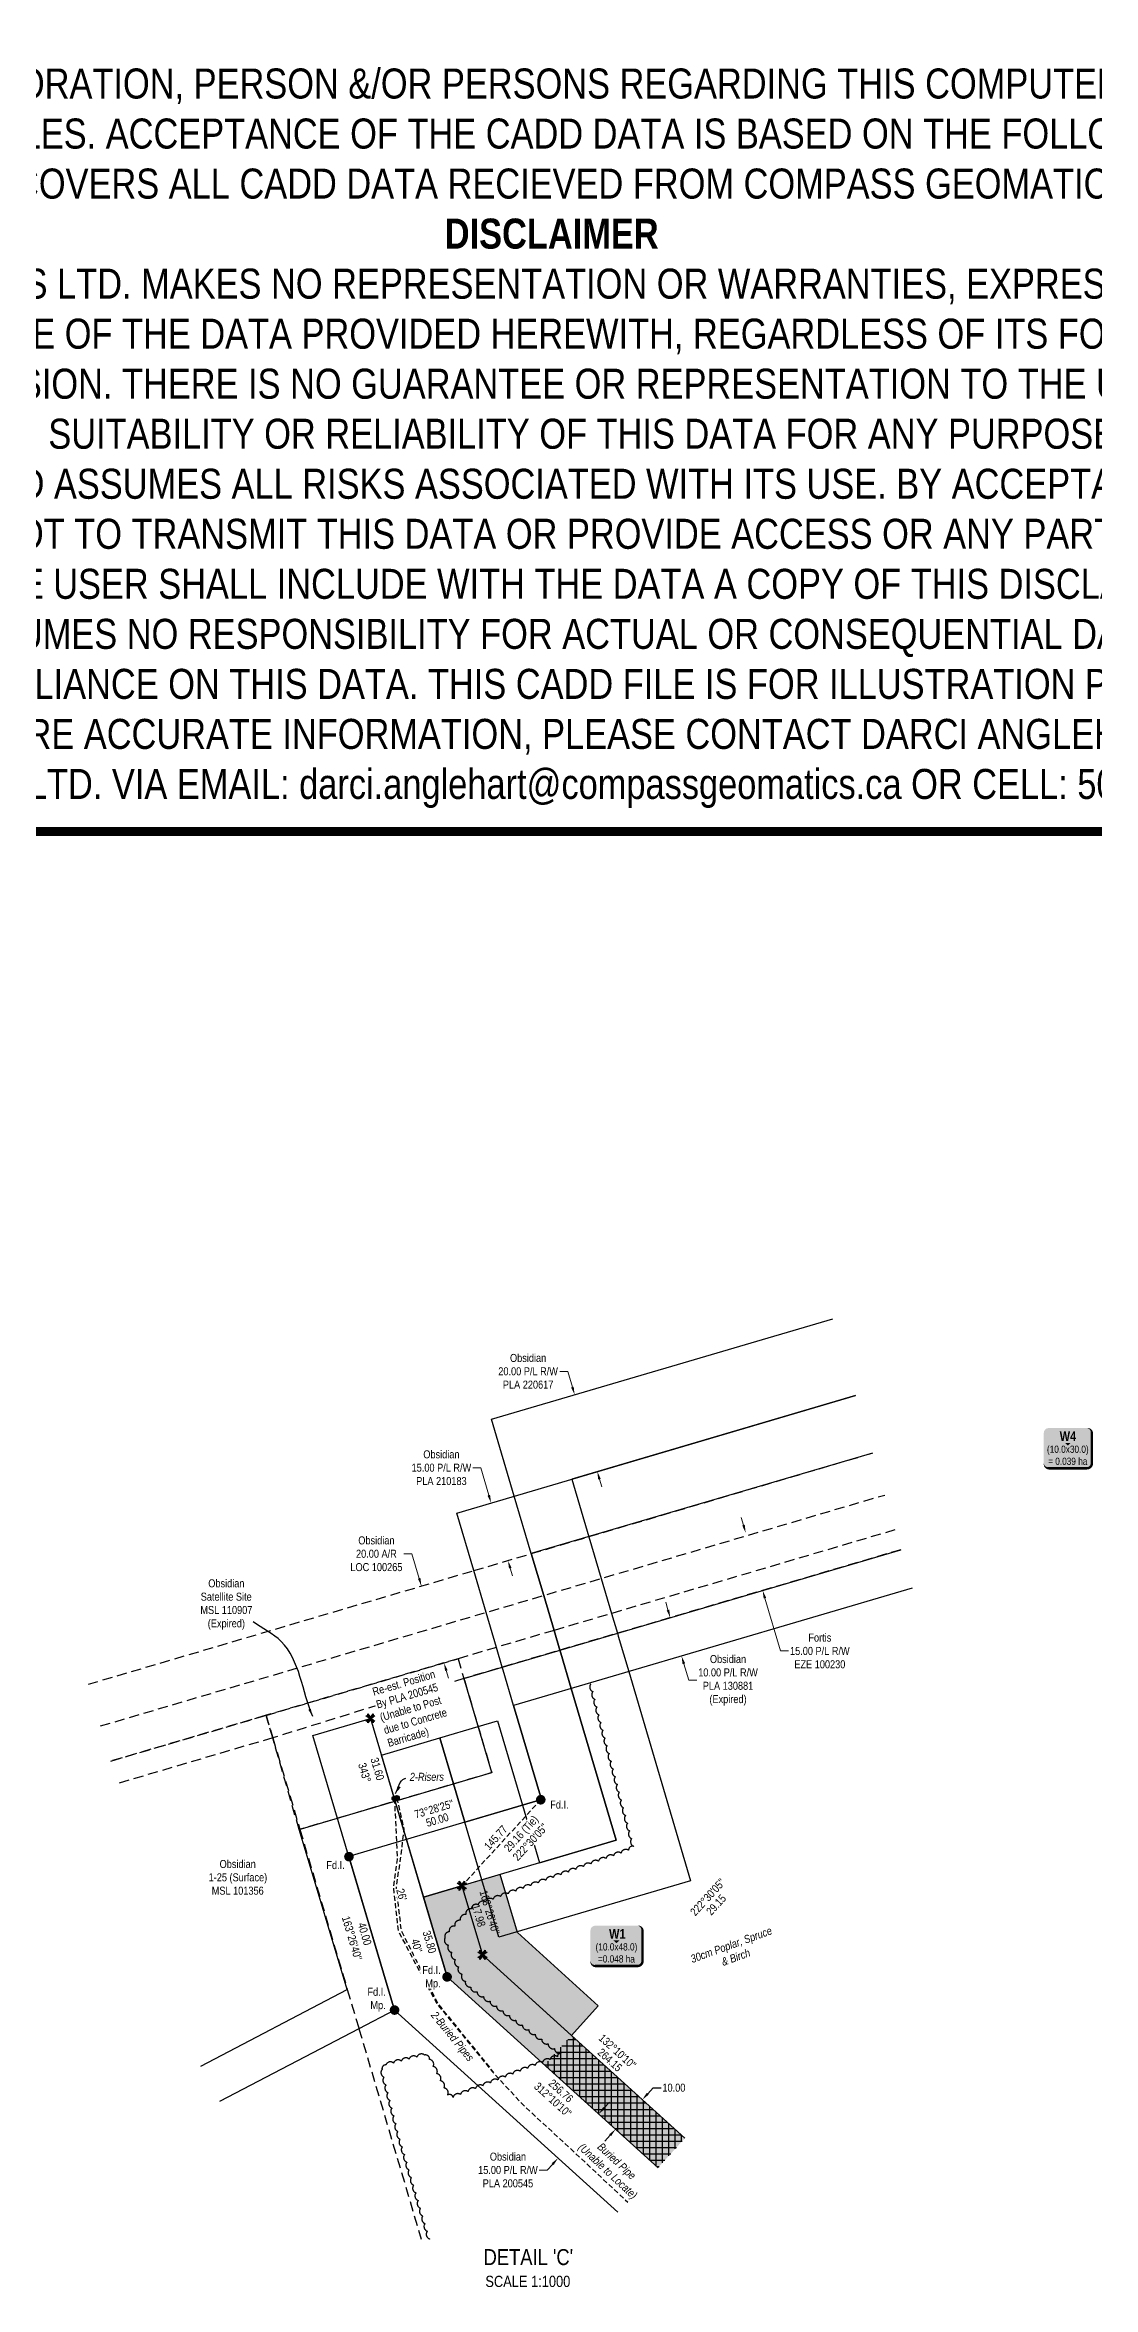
# Model space of a CAD drawing. Extents: x 623176 to 628609, y 5842554 to 5845751.
# Drawn here: x 625397 to 626706, y 5842950 to 5845751 of the extents above; entities that cross this region are included whole.
import ezdxf
from ezdxf.enums import TextEntityAlignment as Align

# ---------------------------------------------------------------- set-up
doc = ezdxf.new("R2010")
doc.units = 0
doc.header["$LTSCALE"] = 5
doc.header["$PDSIZE"] = 0.5
for name, pattern in [('0', [1, 1, 0]), ('foc-ACCESSROAD', [3.75, 2.5, -1.25]), ('foc-FLOWLINE', [3.75, 2.5, -1.25]), ('foc-TIELINE', [1.875, 1.25, -0.625]), ('UG_PIPE', [1.875, 1.25, -0.625])]:
    doc.linetypes.add(name, pattern=pattern)
doc.layers.get('Defpoints').update_dxf_attribs({"color": 9})
for name, color, linetype in [('AS-PIPE-UG', 44, 'UG_PIPE'), ('AS-PIPE-UG-T', 44, 'Continuous'), ('AS-SYMBOL', 7, 'Continuous'), ('C-AR', 13, 'foc-ACCESSROAD'), ('C-RW', 13, 'Continuous'), ('C-WS', 13, 'foc-ACCESSROAD'), ('CG-NOTES', 7, 'Continuous'), ('F-EZE', 190, 'foc-FLOWLINE'), ('L-BD', 7, 'Continuous'), ('L-BD1', 253, 'Continuous'), ('L-MON', 1, 'Continuous'), ('L-TIE', 7, 'foc-TIELINE'), ('P-PROPOSED', 10, 'Continuous'), ('P-PROPOSED-H', 21, 'Continuous'), ('P-TEMP-BLOCKS', 250, 'Continuous'), ('P-TEMP-BLUE-BORE-H', 131, 'Continuous'), ('P-TEMP-H', 41, 'Continuous'), ('P-TEMP-NO CUT-H', 104, 'Continuous'), ('P-TEMP_WORKSPACE', 46, 'Continuous'), ('P-TXT', 4, 'Continuous'), ('T-BUSH', 110, '0'), ('T-BUSH-T', 110, 'Continuous')]:
    doc.layers.add(name, color=color, linetype=linetype)
for name, color, linetype, lineweight in [('C-WS-T', 13, 'Continuous', 9), ('F-EZE-T', 190, 'Continuous', 9), ('T-TEXT', 48, 'Continuous', 18)]:
    doc.layers.add(name, color=color, linetype=linetype, lineweight=lineweight)
doc.layers.add('DISCLAIMER', color=7, linetype='Continuous', plot=False)
doc.styles.add('80', font='ARIALN.TTF', dxfattribs={"height": 10})
doc.styles.add('80CG', font='ARIALN.TTF', dxfattribs={"height": 10})
doc.styles.add('80L', font='ARIALN.TTF', dxfattribs={"height": 10})
doc.styles.add('80LS', font='ARIALNI.TTF', dxfattribs={"height": 10})
doc.styles.add('BOLD', font='ARIALNB.TTF')
doc.styles.add('MtXpl_Arial_Narrow', font='ARIALNI.TTF')
doc.dimstyles.new('Compass 5 000', dxfattribs={"dimscale": 5, "dimtxt": 9, "dimasz": 2, "dimexe": 0.2, "dimexo": 0.0625, "dimgap": 0.5, "dimtad": 0, "dimtih": 1, "dimtoh": 1, "dimzin": 0, "dimdsep": 46, "dimtxsty": '80CG', "dimcen": 0.1, "dimse1": 1, "dimse2": 1, "dimclrd": 256, "dimclrt": 256, "dimaunit": 1, "dimadec": 4, "dimazin": 0, "dimtfac": 0.06, "dimtofl": 0, "dimtmove": 0, "dimatfit": 1, "dimfxl": 0.2, "dimtolj": 1, "dimtzin": 0, "dimlwd": -1, "dimarcsym": 0})

# ---------------------------------------------------------------- blocks, each defined once
blk = doc.blocks.new('*D40')
at = {"layer": 'C-WS-T', "transparency": 16777216}
for p, q in [((625941.3, 5843973.8), (625931.3, 5843973.8)), ((625951.4, 5843939.5), (625941.3, 5843973.8)), ((625978.2, 5843848.3), (625981.1, 5843838.8))]:
    blk.add_line(p, q, dxfattribs=at)
for points in [[(625953, 5843939.9), (625949.8, 5843939), (625954.2, 5843929.9)], [(625979.8, 5843848.8), (625976.6, 5843847.9), (625975.4, 5843857.9)]]:
    blk.add_solid(points, dxfattribs=at)
at = {"layer": 'Defpoints', "color": 0, "transparency": 16777216}
for p in [(626141.8, 5843985.2), (625954.2, 5843929.9), (626163, 5843913.2)]:
    blk.add_point(p, dxfattribs=at)
at = {"layer": 'C-WS-T', "transparency": 16777216, "insert": (625892.2, 5843973.8), "char_height": 10, "attachment_point": 5, "style": '80CG'}
blk.add_mtext('\\A1;Obsidian\\P15.00 P/L R/W\\PPLA 210183', dxfattribs=at)
blk = doc.blocks.new('*D39')
at = {"layer": 'C-WS-T', "transparency": 16777216}
for p, q in [((625855.3, 5843866.3), (625845.3, 5843866.3)), ((625864.4, 5843835.6), (625855.3, 5843866.3)), ((625898.3, 5843720.5), (625901.1, 5843710.9))]:
    blk.add_line(p, q, dxfattribs=at)
for points in [[(625866, 5843836.1), (625862.8, 5843835.1), (625867.2, 5843826)], [(625899.9, 5843720.9), (625896.7, 5843720), (625895.5, 5843730.1)]]:
    blk.add_solid(points, dxfattribs=at)
at = {"layer": 'Defpoints', "color": 0, "transparency": 16777216}
for p in [(625809.1, 5843808.9), (625867.2, 5843826), (625837.4, 5843712.9)]:
    blk.add_point(p, dxfattribs=at)
at = {"layer": 'C-WS-T', "transparency": 16777216, "insert": (625811, 5843866.3), "char_height": 10, "attachment_point": 5, "style": '80CG'}
blk.add_mtext('\\A1;Obsidian\\P20.00 A/R\\PLOC 100265', dxfattribs=at)
blk = doc.blocks.new('*D43')
at = {"layer": 'C-WS-T', "transparency": 16777216}
for p, q in [((626050, 5844094.2), (626040, 5844094.2)), ((626055.8, 5844074.5), (626050, 5844094.2)), ((626089.7, 5843959.4), (626092.6, 5843949.8))]:
    blk.add_line(p, q, dxfattribs=at)
for points in [[(626057.4, 5844075), (626054.2, 5844074), (626058.6, 5844064.9)], [(626091.3, 5843959.9), (626088.1, 5843958.9), (626086.9, 5843969)]]:
    blk.add_solid(points, dxfattribs=at)
at = {"layer": 'Defpoints', "color": 0, "transparency": 16777216}
for p in [(626209, 5844109.2), (626058.6, 5844064.9), (626237.3, 5844013.3)]:
    blk.add_point(p, dxfattribs=at)
at = {"layer": 'C-WS-T', "transparency": 16777216, "insert": (626000.5, 5844094.2), "char_height": 10, "attachment_point": 5, "style": '80CG'}
blk.add_mtext('\\A1;Obsidian\\P20.00 P/L R/W\\PPLA 220617', dxfattribs=at)
blk = doc.blocks.new('*D44')
at = {"layer": 'C-WS-T', "transparency": 16777216}
for p, q in [((626175.2, 5843796.1), (626172.4, 5843805.7)), ((626195, 5843729), (626201.1, 5843708.3)), ((626201.1, 5843708.3), (626211.1, 5843708.3))]:
    blk.add_line(p, q, dxfattribs=at)
for points in [[(626176.8, 5843796.6), (626173.6, 5843795.6), (626178, 5843786.5)], [(626196.6, 5843729.5), (626193.4, 5843728.5), (626192.2, 5843738.6)]]:
    blk.add_solid(points, dxfattribs=at)
at = {"layer": 'Defpoints', "color": 0, "transparency": 16777216}
for p in [(626334.6, 5843832.6), (626348.7, 5843784.7), (626192.2, 5843738.6)]:
    blk.add_point(p, dxfattribs=at)
at = {"layer": 'C-WS-T', "transparency": 16777216, "insert": (626250.2, 5843708.3), "char_height": 10, "attachment_point": 5, "style": '80CG'}
blk.add_mtext('\\A1;Obsidian\\P10.00 P/L R/W\\PPLA 130881\\P(Expired)', dxfattribs=at)
blk = doc.blocks.new('*D41')
at = {"layer": 'C-WS-T', "transparency": 16777216}
for p, q in [((626095.4, 5843174.1), (626102.2, 5843181.5)), ((626031.2, 5843104), (626024.4, 5843096.6)), ((626024.4, 5843096.6), (626014.4, 5843096.6))]:
    blk.add_line(p, q, dxfattribs=at)
for points in [[(626094.2, 5843175.2), (626096.7, 5843173), (626088.7, 5843166.7)], [(626029.9, 5843105.1), (626032.4, 5843102.9), (626037.9, 5843111.4)]]:
    blk.add_solid(points, dxfattribs=at)
at = {"layer": 'Defpoints', "color": 0, "transparency": 16777216}
for p in [(626088.7, 5843166.7), (626154.3, 5843106.6), (626103.5, 5843051.3)]:
    blk.add_point(p, dxfattribs=at)
at = {"layer": 'C-WS-T', "transparency": 16777216, "insert": (625975.3, 5843096.6), "char_height": 10, "attachment_point": 5, "style": '80CG'}
blk.add_mtext('\\A1;Obsidian\\P15.00 P/L R/W\\PPLA 200545', dxfattribs=at)
blk = doc.blocks.new('*D42')
at = {"layer": 'Defpoints', "color": 0, "transparency": 16777216}
for p in [(626272.3, 5843892.5), (625476.5, 5843658.2), (625497.7, 5843586.2)]:
    blk.add_point(p, dxfattribs=at)
at = {"layer": 'F-EZE-T', "transparency": 16777216}
for p, q in [((626269.5, 5843902.1), (626266.7, 5843911.7)), ((626296.3, 5843811), (626315.8, 5843744.9)), ((626315.8, 5843744.9), (626325.8, 5843744.9))]:
    blk.add_line(p, q, dxfattribs=at)
for points in [[(626271.1, 5843902.6), (626267.9, 5843901.7), (626272.3, 5843892.5)], [(626297.9, 5843811.4), (626294.7, 5843810.5), (626293.5, 5843820.5)]]:
    blk.add_solid(points, dxfattribs=at)
at = {"layer": 'F-EZE-T', "transparency": 16777216, "insert": (626364.9, 5843744.9), "char_height": 10, "attachment_point": 5, "style": '80CG', "bg_fill": 3, "box_fill_scale": 1.1, "bg_fill_color": 256, "bg_fill_true_color": 13158600, "bg_fill_transparency": 0}
blk.add_mtext('\\A1;Fortis\\P15.00 P/L R/W^JEZE 100230', dxfattribs=at)
blk = doc.blocks.new('*D45')
at = {"layer": 'Defpoints', "color": 0, "transparency": 16777216}
for p in [(626143.2, 5843184.5), (626146, 5843182), (626112.4, 5843145)]:
    blk.add_point(p, dxfattribs=at)
at = {"layer": 'P-TXT', "transparency": 16777216}
for p, q in [((626149.9, 5843191.9), (626156.7, 5843199.4)), ((626156.7, 5843199.4), (626166.7, 5843199.4)), ((626103, 5843140.1), (626096.3, 5843132.7))]:
    blk.add_line(p, q, dxfattribs=at)
for points in [[(626148.7, 5843193.1), (626151.2, 5843190.8), (626143.2, 5843184.5)], [(626101.7, 5843141.2), (626104.2, 5843139), (626109.7, 5843147.5)]]:
    blk.add_solid(points, dxfattribs=at)
at = {"layer": 'P-TXT', "transparency": 16777216, "insert": (626182.6, 5843199.4), "char_height": 10, "attachment_point": 5, "style": '80CG'}
blk.add_mtext('\\A1;10.00', dxfattribs=at)
blk = doc.blocks.new('RISER')
h = blk.add_hatch(color=255)
h.dxf.hatch_style = 1
edge = h.paths.add_edge_path()
edge.add_arc((0, 0), 0.7, 0, 360)
blk.add_hatch(color=48).paths.add_polyline_path([(0.58, -0.15), (-0.58, -0.15, 0.774597)])
at = {"color": 48}
blk.add_line((-0.58, -0.15), (0.58, -0.15), dxfattribs=at)
blk.add_circle((0, 0), 0.6, dxfattribs=at)
blk = doc.blocks.new('fdia')
at = {"color": 255, "const_width": 1}
blk.add_lwpolyline([(-0.5, 0, 1), (0.5, 0, 1)], format="xyb", close=True, dxfattribs=at)
blk = doc.blocks.new('Fdiaa')
blk.add_blockref('fdia', (0, 0))
blk = doc.blocks.new('fdib')
at = {"color": 1, "const_width": 1.6}
blk.add_lwpolyline([(-0.4, 0, 1), (0.4, 0, 1)], format="xyb", close=True, dxfattribs=at)
at = {"color": 1}
blk.add_circle((0, 0), 0.8, dxfattribs=at)
blk = doc.blocks.new('Fdibb')
blk.add_blockref('fdib', (0, 0))
blk = doc.blocks.new('fdicc')
for name in ['Fdibb', 'Fdiaa']:
    blk.add_blockref(name, (0, 0))
blk = doc.blocks.new('FDI')
blk.add_blockref('fdicc', (0, 0))
blk = doc.blocks.new('TEMP')
h = blk.add_hatch(color=255)
h.dxf.hatch_style = 1
h.paths.add_polyline_path([(0, 0.25), (-0.67, 1.15), (-0.67, 0.67), (-1.15, 0.67), (-0.25, 0), (-1.15, -0.67), (-0.67, -0.67), (-0.67, -1.15), (0, -0.25), (0.67, -1.15), (0.67, -0.67), (1.15, -0.67), (0.25, 0), (1.15, 0.67), (0.67, 0.67), (0.67, 1.15)])
h.paths.add_polyline_path([(0.57, 0.85), (0.57, 0.57), (0.85, 0.57), (0.08, 0), (0.85, -0.57), (0.57, -0.57), (0.57, -0.85), (0, -0.08), (-0.57, -0.85), (-0.57, -0.57), (-0.85, -0.57), (-0.08, 0), (-0.85, 0.57), (-0.57, 0.57), (-0.57, 0.85), (0, 0.08)], flags=16)
h = blk.add_hatch(color=1)
h.dxf.hatch_style = 1
h.paths.add_polyline_path([(0, 0.08), (-0.57, 0.85), (-0.57, 0.57), (-0.85, 0.57), (-0.08, 0), (-0.85, -0.57), (-0.57, -0.57), (-0.57, -0.85), (0, -0.08), (0.57, -0.85), (0.57, -0.57), (0.85, -0.57), (0.08, 0), (0.85, 0.57), (0.57, 0.57), (0.57, 0.85)])
at = {"color": 1}
for p, q in [((-0.08, 0), (0.08, 0)), ((0, 0.08), (0, -0.08))]:
    blk.add_line(p, q, dxfattribs=at)
at = {"color": 255, "flags": 128}
blk.add_lwpolyline([(-0.25, 0), (-1.15, 0.67), (-0.67, 0.67), (-0.67, 1.15), (0, 0.25), (0.67, 1.15), (0.67, 0.67), (1.15, 0.67), (0.25, 0), (1.15, -0.67), (0.67, -0.67), (0.67, -1.15), (0, -0.25), (-0.67, -1.15), (-0.67, -0.67), (-1.15, -0.67)], close=True, dxfattribs=at)
at = {"color": 1, "flags": 128}
blk.add_lwpolyline([(-0.08, 0), (-0.85, 0.57), (-0.57, 0.57), (-0.57, 0.85), (0, 0.08), (0.57, 0.85), (0.57, 0.57), (0.85, 0.57), (0.08, 0), (0.85, -0.57), (0.57, -0.57), (0.57, -0.85), (0, -0.08), (-0.57, -0.85), (-0.57, -0.57), (-0.85, -0.57)], close=True, dxfattribs=at)
blk = doc.blocks.new('*U38')
at = {"true_color": 0xff8aff}
h = blk.add_hatch(color=211, dxfattribs=at)
edge = h.paths.add_edge_path()
edge.add_line((-26.5, -31.9), (26.5, -31.9))
edge.add_arc((26.5, -25.9), 6, 270, 360)
edge.add_line((32.5, -25.9), (32.5, 12.5))
edge.add_arc((26.5, 12.5), 6, 0, 90)
edge.add_line((26.5, 18.5), (-26.5, 18.5))
edge.add_arc((-26.5, 12.5), 6, 90, 180)
edge.add_line((-32.5, 12.5), (-32.5, -25.9))
edge.add_arc((-26.5, -25.9), 6, 180, 270)
at = {"color": 250, "flags": 128}
blk.add_lwpolyline([(-26.5, -31.9, 3, 3, 0), (26.5, -31.9, 3, 3, 0.414214), (32.5, -25.9, 3, 3, 0), (32.5, 12.5, 3, 0, 0.414214), (26.5, 18.5, 0, 0, 0), (-26.5, 18.5, 0, 0, 0.414214), (-32.5, 12.5, 0, 0, 0), (-32.5, -25.9, 0, 3, 0.414214)], format="xyseb", close=True, dxfattribs=at)
at = {"flags": 128}
blk.add_lwpolyline([(0, -3.3, 0, 7.5, 0), (0, 0, 0, 0, 0)], format="xyseb", dxfattribs=at)
at = {"color": 250}
for tag, p, height, style in [('TEMP_AREA_W1_001', (-9.2, 2.2), 12, 'BOLD'), ('ENTER_TEXT_001', (-30.7, -12.5), 9, '80')]:
    blk.add_attdef(tag, p, '', height=height, dxfattribs=dict(at, style=style))
blk = doc.blocks.new('*U47')
at = {"true_color": 0xff8aff}
h = blk.add_hatch(color=211, dxfattribs=at)
edge = h.paths.add_edge_path()
edge.add_line((-24, -31.8), (24, -31.8))
edge.add_arc((24, -25.8), 6, 270, 360)
edge.add_line((30, -25.8), (30, 12.5))
edge.add_arc((24, 12.5), 6, 0, 90)
edge.add_line((24, 18.5), (-24, 18.5))
edge.add_arc((-24, 12.5), 6, 90, 180)
edge.add_line((-30, 12.5), (-30, -25.8))
edge.add_arc((-24, -25.8), 6, 180, 270)
at = {"color": 250, "flags": 128}
blk.add_lwpolyline([(-24, -31.8, 3, 3, 0), (24, -31.8, 3, 3, 0.414214), (30, -25.8, 3, 3, 0), (30, 12.5, 3, 0, 0.414214), (24, 18.5, 0, 0, 0), (-24, 18.5, 0, 0, 0.414214), (-30, 12.5, 0, 0, 0), (-30, -25.8, 0, 3, 0.414214)], format="xyseb", close=True, dxfattribs=at)
at = {"flags": 128}
blk.add_lwpolyline([(0, -3.3, 0, 7.5, 0), (0, 0, 0, 0, 0)], format="xyseb", dxfattribs=at)
at = {"color": 250}
for tag, p, height, style in [('TEMP_AREA_W1_001', (-9.2, 2.2), 12, 'BOLD'), ('ENTER_TEXT_001', (-30.7, -12.5), 9, '80')]:
    blk.add_attdef(tag, p, '', height=height, dxfattribs=dict(at, style=style))
blk = doc.blocks.new('Disclaimer_Legal')
at = {"layer": 'DISCLAIMER', "color": 254, "flags": 128}
blk.add_lwpolyline([(-3612.9, -1104.6, 37.5, 37.5, 0), (4096.1, -1104.6, 37.5, 37.5, 0.414214), (4171.1, -1029.6, 37.5, 37.5, 0), (4171.1, 2078.7, 37.5, 0, 0.414214), (4096.1, 2153.7, 0, 0, 0), (-3612.9, 2153.7, 0, 0, 0.414214), (-3687.9, 2078.7, 0, 0, 0), (-3687.9, -1029.6, 0, 37.5, 0.414214)], format="xyseb", close=True, dxfattribs=at)
at = {"layer": 'DISCLAIMER', "color": 254, "insert": (241.6, 533.9), "char_height": 125, "width": 7717.568, "attachment_point": 5, "style": '80'}
blk.add_mtext('NOTICE TO THE CORPORATION, PERSON &/OR PERSONS REGARDING THIS COMPUTER AIDED DESIGN AND DRAFTING (CADD) FILES. ACCEPTANCE OF THE CADD DATA IS BASED ON THE FOLLOWING DISCLAIMER WHICH COVERS ALL CADD DATA RECIEVED FROM COMPASS GEOMATICS LTD.\\P{\\fArial Narrow|b1|i0|c0|p34;DISCLAIMER}\\PCOMPASS GEOMATICS LTD. MAKES NO REPRESENTATION OR WARRANTIES, EXPRESS OR IMPLIED, WITH RESPECT TO THE REUSE OF THE DATA PROVIDED HEREWITH, REGARDLESS OF ITS FORMAT OR THE MEANS OF ITS TRANSMISSION. THERE IS NO GUARANTEE OR REPRESENTATION TO THE USER AS TO THE ACCURACY, CURRENCY, SUITABILITY OR RELIABILITY OF THIS DATA FOR ANY PURPOSE. THE USER ACCEPTS THE DATA "AS IS", AND ASSUMES ALL RISKS ASSOCIATED WITH ITS USE. BY ACCEPTANCE OF THIS DATA, THE USER AGREES NOT TO TRANSMIT THIS DATA OR PROVIDE ACCESS OR ANY PART OF IT TO ANOTHER PARTY UNLESS THE USER SHALL INCLUDE WITH THE DATA A COPY OF THIS DISCLAIMER. COMPASS GEOMATICS LTD. ASSUMES NO RESPONSIBILITY FOR ACTUAL OR CONSEQUENTIAL DAMAGE AS A RESULT OF ANY USER\'S RELIANCE ON THIS DATA. THIS CADD FILE IS FOR ILLUSTRATION PURPOSES ONLY.\\PIF YOU REQUIRE MORE ACCURATE INFORMATION, PLEASE CONTACT DARCI ANGLEHART AT COMPASS GEOMATICS LTD. VIA EMAIL: darci.anglehart@compassgeomatics.ca OR CELL: 506-961-7292', dxfattribs=at)

msp = doc.modelspace()

# ---------------------------------------------------------------- hatches: boundary and pattern name
at = {"layer": 'P-PROPOSED-H'}
h = msp.add_hatch(color=256, dxfattribs=at)
h.dxf.hatch_style = 1
h.paths.add_polyline_path([(626162.799, 5843099.377), (625899.533, 5843337.836), (625869.898, 5843437.468), (625917.815, 5843451.685), (625943.453, 5843365.492), (626196.353, 5843136.421)])
at = {"layer": 'P-TEMP-H'}
h = msp.add_hatch(color=256, dxfattribs=at)
h.dxf.hatch_style = 1
h.paths.add_polyline_path([(626088.2, 5843301.814), (625987.376, 5843393.143), (625965.75, 5843465.893), (625917.84, 5843451.651), (625943.453, 5843365.492), (626054.644, 5843264.77)])

# ---------------------------------------------------------------- linework, layer by layer
at = {"layer": 'AS-PIPE-UG', "flags": 128}
for points in [[(625833.525, 5843560.539), (625836.94, 5843484.609), (625832.08, 5843449.219), (625838.24, 5843394.994), (625886.3, 5843304.559), (625956.305, 5843218.869), (625994.655, 5843177.449), (626045.105, 5843130.944), (626125.143, 5843056.35)], [(625836.45, 5843561.299), (625845.3, 5843522.054), (625840.84, 5843485.169), (625835.51, 5843450.174), (625841.7, 5843396.359), (625887.5, 5843304.749), (625957.1, 5843218.939)]]:
    msp.add_lwpolyline(points, dxfattribs=at)
at = {"layer": 'C-AR'}
for points in [[(625451.178, 5843703.379), (625932.599, 5843845.306), (626004.513, 5843866.509), (626430.478, 5843992.089)], [(626458.755, 5843896.145), (626032.891, 5843770.594), (625960.978, 5843749.395), (625912.97, 5843735.239), (625673.253, 5843664.546), (625479.468, 5843607.419)]]:
    msp.add_lwpolyline(points, dxfattribs=at)
at = {"layer": 'C-RW'}
for points in [[(626409.281, 5844064.012), (626055.046, 5843959.583), (626076.325, 5843887.681), (626091.79, 5843835.419), (626104.708, 5843791.766), (626112.018, 5843767.062), (626113.082, 5843763.47), (626126.193, 5843719.165), (626203.487, 5843457.98), (625963.913, 5843387.302), (625942.678, 5843459.019), (625921.388, 5843530.91), (625907.201, 5843578.832), (625890.17, 5843636.353), (625938.064, 5843650.481), (625962.065, 5843657.562), (625993.312, 5843552.192), (626014.608, 5843480.34), (626110.392, 5843508.668), (626054.368, 5843698.011), (626041.26, 5843742.313), (626040.196, 5843745.905), (626032.891, 5843770.594), (626019.971, 5843814.265), (626004.513, 5843866.509), (625983.238, 5843938.415), (625954.861, 5844034.32), (626381.015, 5844159.918)], [(626430.478, 5843992.089), (626004.513, 5843866.509), (626019.971, 5843814.265), (626032.891, 5843770.594), (626040.196, 5843745.905), (626041.26, 5843742.313), (626054.368, 5843698.011), (626110.392, 5843508.668), (625869.898, 5843437.468), (625848.523, 5843509.329), (625834.267, 5843557.255), (625817.18, 5843614.701), (625890.17, 5843636.353), (625907.194, 5843578.832), (625921.377, 5843530.91), (626017.144, 5843559.248), (625982.451, 5843676.83), (625969.343, 5843721.128), (625968.279, 5843724.72), (625960.978, 5843749.395), (625948.051, 5843793.084), (625932.599, 5843845.306), (625911.322, 5843917.216), (626409.28, 5844064.013)], [(625591.777, 5843226.467), (625774.681, 5843321.966), (625714.465, 5843521.809), (625955.022, 5843592.983), (625921.394, 5843707.006), (625920.311, 5843710.59), (626466.06, 5843871.36)], [(626480.186, 5843823.431), (625982.451, 5843676.83), (626017.058, 5843559.213), (625776.7, 5843488.019), (625833.696, 5843296.398), (625789.14, 5843273.142), (625614.908, 5843182.164)], [(626112.51, 5843043.856), (625833.696, 5843296.398), (625731.68, 5843639.374), (625803.488, 5843660.733), (625899.533, 5843337.836), (626162.799, 5843099.377)]]:
    msp.add_lwpolyline(points, dxfattribs=at)
at = {"layer": 'C-WS'}
msp.add_lwpolyline([(625954.069, 5843592.701), (625714.465, 5843521.809), (625681.579, 5843636.41), (625673.256, 5843664.531), (625912.97, 5843735.243), (625920.311, 5843710.59), (625921.394, 5843707.006), (625955.022, 5843592.983)], close=True, dxfattribs=at)
msp.add_lwpolyline([(625479.471, 5843607.411), (625673.256, 5843664.531), (625681.579, 5843636.41), (625715.418, 5843522.091), (625774.681, 5843321.966), (625789.14, 5843273.142), (625866.938, 5843010.378)], dxfattribs=at)
at = {"layer": 'F-EZE'}
for points in [[(625466.528, 5843651.312), (626445.909, 5843939.732)], [(626466.06, 5843871.36), (625920.311, 5843710.59), (625681.579, 5843636.41), (625487.749, 5843579.33)]]:
    msp.add_lwpolyline(points, dxfattribs=at)
at = {"layer": 'L-BD', "color": 3}
msp.add_line((625833.665, 5843296.389), (625833.696, 5843296.398), dxfattribs=at)
at = {"layer": 'L-TIE', "flags": 128}
msp.add_lwpolyline([(626016.28, 5843559.104), (625917.815, 5843451.685)], dxfattribs=at)
at = {"layer": 'T-BUSH', "flags": 128}
msp.add_lwpolyline([(626078.855, 5843703.889, 0.52056705), (626081.404, 5843694.223, 0.52056705), (626083.954, 5843684.557, 0.52056705), (626086.504, 5843674.892, 0.52056705), (626089.053, 5843665.226, 0.52056705), (626091.603, 5843655.56, 0.52056705), (626094.153, 5843645.894, 0.52056705), (626096.702, 5843636.228, 0.52056705), (626099.252, 5843626.563, 0.52056705), (626101.802, 5843616.897, 0.52056705), (626104.351, 5843607.231, 0.52056705), (626106.901, 5843597.565, 0.52056705), (626109.451, 5843587.9, 0.52056705), (626112.001, 5843578.234, 0.52056705), (626114.55, 5843568.568, 0.52056705), (626117.1, 5843558.902, 0.52056705), (626119.65, 5843549.237, 0.52056705), (626122.199, 5843539.571, 0.52056705), (626124.749, 5843529.905, 0.52056705), (626127.299, 5843520.239, 0.52056705), (626129.848, 5843510.574, 0.52056705), (626132.398, 5843500.908, 0.52056705), (626125.979, 5843495.946, 0.52056705), (626116.578, 5843492.549, 0.52056705), (626107.176, 5843489.152, 0.52056705), (626097.775, 5843485.755, 0.52056705), (626088.373, 5843482.358, 0.52056705), (626078.972, 5843478.96, 0.52056705), (626069.57, 5843475.563, 0.52056705), (626060.169, 5843472.166, 0.52056705), (626050.768, 5843468.769, 0.52056705), (626041.366, 5843465.372, 0.52056705), (626031.965, 5843461.974, 0.52056705), (626022.563, 5843458.577, 0.52056705), (626013.162, 5843455.18, 0.52056705), (626003.76, 5843451.783, 0.52056705), (625994.359, 5843448.386, 0.52056705), (625984.958, 5843444.988, 0.52056705), (625975.556, 5843441.591, 0.52056705), (625966.155, 5843438.194, 0.52056705), (625956.753, 5843434.797, 0.52056705), (625947.352, 5843431.4, 0.52056705), (625937.95, 5843428.002, 0.52056705), (625929.607, 5843422.98, 0.52056705), (625922.698, 5843415.755, 0.52056705), (625915.79, 5843408.531, 0.52056705), (625908.881, 5843401.306, 0.52056705), (625901.972, 5843394.081, 0.52056705), (625896.663, 5843386.595, 0.52056705), (625900.913, 5843377.547, 0.52056705), (625905.163, 5843368.5, 0.52056705), (625909.413, 5843359.452, 0.52056705), (625913.663, 5843350.404, 0.52056705), (625917.913, 5843341.356, 0.52056705), (625922.163, 5843332.308, 0.52056705), (625928.77, 5843325.2, 0.52056705), (625936.832, 5843319.289, 0.52056705), (625944.893, 5843313.378, 0.52056705), (625952.955, 5843307.467, 0.52056705), (625961.017, 5843301.557, 0.52056705), (625969.078, 5843295.646, 0.52056705), (625977.14, 5843289.735, 0.52056705), (625985.201, 5843283.824, 0.52056705), (625993.263, 5843277.913, 0.52056705), (626001.325, 5843272.003, 0.52056705), (626009.386, 5843266.092, 0.52056705), (626017.448, 5843260.181, 0.52056705), (626025.51, 5843254.27, 0.52056705), (626033.571, 5843248.359, 0.52056705), (626041.633, 5843242.448, 0.52056705), (626037.199, 5843238.177, 0.52056705), (626027.886, 5843234.546, 0.52056705), (626018.572, 5843230.916, 0.52056705), (626009.258, 5843227.285, 0.52056705), (625999.944, 5843223.654, 0.52056705), (625990.631, 5843220.023, 0.52056705), (625981.317, 5843216.392, 0.52056705), (625972.003, 5843212.761, 0.52056705), (625962.69, 5843209.131, 0.52056705), (625953.376, 5843205.5, 0.52056705), (625944.062, 5843201.869, 0.52056705), (625934.749, 5843198.238, 0.52056705), (625925.435, 5843194.607, 0.52056705), (625916.121, 5843190.976, 0.52056705), (625906.808, 5843187.345, 0.52056705), (625899.982, 5843190.237, 0.52056705), (625895.452, 5843199.148, 0.52056705), (625890.922, 5843208.059, 0.52056705), (625886.392, 5843216.97, 0.52056705), (625881.862, 5843225.882, 0.52056705), (625877.332, 5843234.793, 0.52056705), (625871.194, 5843240.155, 0.52056705), (625861.507, 5843237.686, 0.52056705), (625851.82, 5843235.217, 0.52056705), (625842.134, 5843232.749, 0.52056705), (625832.447, 5843230.28, 0.52056705), (625822.76, 5843227.811, 0.52056705), (625818.124, 5843222.341, 0.52056705), (625820.588, 5843212.653, 0.52056705), (625823.052, 5843202.965, 0.52056705), (625825.516, 5843193.277, 0.52056705), (625827.979, 5843183.589, 0.52056705), (625830.443, 5843173.901, 0.52056705), (625832.907, 5843164.213, 0.52056705), (625835.371, 5843154.525, 0.52056705), (625837.835, 5843144.837, 0.52056705), (625840.557, 5843135.22, 0.52056705), (625843.393, 5843125.635, 0.52056705), (625846.229, 5843116.049, 0.52056705), (625849.065, 5843106.463, 0.52056705), (625851.901, 5843096.878, 0.52056705), (625854.737, 5843087.292, 0.52056705), (625857.573, 5843077.706, 0.52056705), (625860.409, 5843068.121, 0.52056705), (625863.245, 5843058.535, 0.52056705), (625866.081, 5843048.949, 0.52056705), (625868.917, 5843039.364, 0.52056705), (625871.753, 5843029.778, 0.52056705), (625874.589, 5843020.192, 0.52056705), (625877.425, 5843010.607, 0.0117418), (625877.252, 5843010.378, 0.0117418)], format="xyb", dxfattribs=at)

# ---------------------------------------------------------------- block references
at = {"layer": 'DISCLAIMER', "color": 6, "xscale": 0.2998916760000002, "yscale": 0.2998916760000002, "zscale": 0.2998916760000002}
msp.add_blockref('Disclaimer_Legal', (625957.518, 5845099.537), dxfattribs=at)
at = {"layer": 'L-MON', "xscale": 4.998194600000023, "yscale": 4.998194600000023, "zscale": 4.998194600000023}
for name, p in [('FDI', (625776.7, 5843488.019)), ('TEMP', (625917.815, 5843451.685)), ('TEMP', (625943.453, 5843365.492)), ('FDI', (625833.665, 5843296.389))]:
    msp.add_blockref(name, p, dxfattribs=at)
at = {"layer": 'L-MON', "color": 6, "xscale": 4.998194600000023, "yscale": 4.998194600000023, "zscale": 4.998194600000023}
msp.add_blockref('FDI', (625899.305, 5843337.819), dxfattribs=at)
at = {"layer": 'P-TEMP-BLOCKS'}
ref = msp.add_blockref('*U47', (626674.649, 5844004.873), dxfattribs=dict(at, xscale=0.99963892, yscale=0.99963892, zscale=0.99963892))
ref.add_attrib('TEMP_AREA_W1_001', 'W4', (626664.482, 5844007.117), dxfattribs={"layer": '0', "color": 250, "height": 11.9957, "style": 'BOLD'})
ref.add_attrib('ENTER_TEXT_001', '(10.0x30.0)', (626648.582, 5843992.408), dxfattribs={"layer": '0', "color": 250, "height": 8.99675, "style": '80'})
ref.add_attrib('ENTER_TEXT_002', '= 0.039 ha', (626650.089, 5843977.376), dxfattribs={"layer": '0', "color": 250, "height": 8.9968, "style": '80'})
ref = msp.add_blockref('*U38', (626110.842, 5843383.316), dxfattribs=dict(at, xscale=0.99963892, yscale=0.99963892, zscale=0.99963892))
ref.add_attrib('TEMP_AREA_W1_001', 'W1', (626101.632, 5843385.56), dxfattribs={"layer": '0', "color": 250, "height": 11.9957, "style": 'BOLD'})
ref.add_attrib('ENTER_TEXT_001', '(10.0x48.0)', (626084.775, 5843370.851), dxfattribs={"layer": '0', "color": 250, "height": 8.99675, "style": '80'})
ref.add_attrib('ENTER_TEXT_002', '=0.048 ha', (626087.715, 5843355.819), dxfattribs={"layer": '0', "color": 250, "height": 8.9968, "style": '80'})

# ---------------------------------------------------------------- texts
at = {"layer": 'C-WS-T', "char_height": 9.99639, "attachment_point": 1, "style": '80L'}
for s, width, gutter_width, insert in [('\\pi10.34;Obsidian\\P\\pi0.9262;Satellite Site\\P\\pi0.47616;MSL 110907\\P\\pi9.7157;(Expired)', 64.49689, 99.964, (625590.65, 5843834.416)), ('\\pi14.39;Obsidian\\P\\pi0.66368;1-25 (Surface)\\P\\pi4.5265;MSL 101356', 72.59765, 49.982, (625600.757, 5843483.866))]:
    msp.add_mtext_dynamic_manual_height_columns(s, width=width, gutter_width=gutter_width, heights=[0], dxfattribs=dict(at, insert=insert))
at = {"layer": 'CG-NOTES', "color": 3, "insert": (625918.486, 5842997.846), "char_height": 20, "width": 161.8615, "attachment_point": 1, "style": '80CG'}
msp.add_mtext("\\pi26.408;DETAIL 'C'\\P\\pi28.641;{\\H0.7x;SCALE 1:1000}", dxfattribs=at)
at = {"layer": 'L-BD', "style": '80L'}
for s, height, rotation, p in [("73°28'25''", 9.9964, 16.526, (625882.945, 5843547.617)), ('50.00', 9.9964, 16.526, (625886.997, 5843533.961)), ("222°30'05''", 9.99639, 47.4988, (626224.817, 5843437.538)), ('29.15', 9.9964, 47.4988, (626235.319, 5843427.914))]:
    msp.add_text(s, height=height, rotation=rotation, dxfattribs=at).set_placement(p, align=Align.MIDDLE)
msp.add_text('40.00', height=9.9964, rotation=286.5649, dxfattribs=at).set_placement((625787.522, 5843403.901))
at = {"layer": 'L-BD', "insert": (626023.644, 5843218.396), "char_height": 9.99639, "width": 56.28704, "attachment_point": 1, "rotation": 317.8305, "line_spacing_factor": 0.9, "style": '80L'}
msp.add_mtext("\\pi11.062;256.76\\P\\pi0.27841;312°10'10'' ", dxfattribs=at)
at = {"layer": 'L-BD1', "style": '80L'}
for s, height, p in [('264.15', 9.9964, (626102.646, 5843234.111)), ("132°10'10''", 9.99639, (626112.209, 5843244.669))]:
    msp.add_text(s, height=height, rotation=317.8305, dxfattribs=at).set_placement(p, align=Align.MIDDLE)
at = {"layer": 'L-BD1', "insert": (625948.984, 5843447.785), "char_height": 9.99639, "width": 56.28704, "attachment_point": 1, "rotation": 286.5649, "line_spacing_factor": 0.855, "style": '80L', "bg_fill": 1, "box_fill_scale": 1.15, "bg_fill_color": 41, "bg_fill_transparency": 0}
msp.add_mtext("\\pi0.66368;163°26'40'' \\P\\pi14.687;17.98", dxfattribs=at)
at = {"layer": 'T-BUSH-T', "insert": (626252.529, 5843382.73), "char_height": 9.99639, "width": 106.75312, "attachment_point": 2, "rotation": 20, "style": '80LS'}
msp.add_mtext('30cm Poplar, Spruce\\P& Birch', dxfattribs=at)

# ---------------------------------------------------------------- dimensions: what is measured, and where the dimension line sits
at = {"layer": 'C-WS-T', "color": 3}
for base, p1, p2, angle, text, picture, middle in [((626058.648, 5844064.909), (626237.317, 5844013.319), (626209.049, 5844109.235), 106.421494, 'Obsidian\\P20.00 P/L R/W\\PPLA 220617', '*D43', (626000.49, 5844094.151)), ((625954.212, 5843929.86), (626163.033, 5843913.243), (626141.829, 5843985.169), 106.425402, 'Obsidian\\P15.00 P/L R/W\\PPLA 210183', '*D40', (625892.178, 5843973.784)), ((626192.163, 5843738.598), (626334.624, 5843832.641), (626348.74, 5843784.716), 286.411656, 'Obsidian\\P10.00 P/L R/W\\PPLA 130881\\P(Expired)', '*D44', (626250.165, 5843708.325))]:
    dim = msp.add_linear_dim(base=base, p1=p1, p2=p2, angle=angle, text=text, dimstyle='Compass 5 000', dxfattribs=at)
    dim.commit()
    dim.dimension.update_dxf_attribs({"geometry": picture, "text_midpoint": middle, "dimtype": 161})

# ---------------------------------------------------------------- leaders
at = {"layer": 'C-WS-T', "path_type": 1}
msp.add_leader([(625731.399, 5843662.888), (625691.979, 5843756.792), (625656.931, 5843781.524)], dimstyle='Compass 5 000', override={"dimgap": 0.5, "dimtad": 0}, dxfattribs=at)

# ---------------------------------------------------------------- next in the draw order: texts
at = {"layer": 'AS-PIPE-UG-T', "insert": (625886.351, 5843295.868), "char_height": 9.99639, "width": 75.18198, "attachment_point": 1, "rotation": 309.247327, "style": 'MtXpl_Arial_Narrow', "bg_fill": 3, "box_fill_scale": 1.15, "bg_fill_color": 256, "bg_fill_transparency": 0}
msp.add_mtext('2-Buried Pipes', dxfattribs=at)
at = {"layer": 'AS-PIPE-UG-T', "insert": (626080.125, 5843143.669), "char_height": 9.99639, "width": 93.65417, "attachment_point": 1, "rotation": 317.016239, "style": 'MtXpl_Arial_Narrow', "bg_fill": 2}
msp.add_mtext('\\pi17.619;Buried Pipe\\P\\pi0.53412;(Unable to Locate)', dxfattribs=at)
at = {"layer": 'L-BD', "rotation": 286.5649, "style": '80L', "bg_fill": 3, "box_fill_scale": 1.15, "bg_fill_color": 256, "bg_fill_true_color": 256, "bg_fill_transparency": 0}
for s, insert, char_height, width, attachment_point in [('31.60\\P343°', (625817.115, 5843599.024), 9.9964, 28.1935, 2), ("26'", (625847.324, 5843441.975), 9.9964, 14.46722, 2), ("163°26'40''", (625777.284, 5843414.803), 9.99639, 56.28704, 1)]:
    msp.add_mtext(s, dxfattribs=dict(at, insert=insert, char_height=char_height, width=width, attachment_point=attachment_point))
at = {"layer": 'L-MON', "attachment_point": 1, "style": '80L', "bg_fill": 3, "box_fill_scale": 1.15, "bg_fill_color": 256, "bg_fill_true_color": 256, "bg_fill_transparency": 0}
for s, width, insert, char_height in [('Fd.I.', 2.96538, (625748.462, 5843482.5), 9.9964), ('\\pi1.0614;Fd.I.\\P\\pi4.7777;Mp.', 22.03611, (625798.725, 5843324.21), 9.99639)]:
    msp.add_mtext_dynamic_manual_height_columns(s, width=width, gutter_width=49.982, heights=[0], dxfattribs=dict(at, insert=insert, char_height=char_height))

# ---------------------------------------------------------------- next in the draw order: hatches: boundary and pattern name
at = {"layer": 'P-TEMP-BLUE-BORE-H'}
h = msp.add_hatch(color=256, dxfattribs=at)
h.dxf.hatch_style = 1
h.paths.add_polyline_path([(626196.353, 5843136.421), (626162.799, 5843099.377), (626021.093, 5843227.729), (626054.644, 5843264.77)])
at = {"layer": 'P-TEMP-NO CUT-H', "ltscale": 2}
h = msp.add_hatch(dxfattribs=at)
h.set_pattern_fill('ANSI37', color=256, scale=2.498418, angle=45)
h.set_pattern_definition([(90, (-2924.861, 2956.677), (-7.932478246, 0), []), (180, (-2924.861, 2956.677), (-9e-16, -7.932478246), [])])
h.paths.add_polyline_path([(626196.353, 5843136.421), (626162.799, 5843099.377), (626021.093, 5843227.729), (626054.644, 5843264.77)])

# ---------------------------------------------------------------- next in the draw order: linework, layer by layer
at = {"layer": 'P-PROPOSED', "flags": 128}
msp.add_lwpolyline([(626162.799, 5843099.377), (625899.533, 5843337.836), (625869.898, 5843437.468), (625917.815, 5843451.685), (625943.453, 5843365.492), (626196.353, 5843136.421)], dxfattribs=at)
at = {"layer": 'P-PROPOSED'}
msp.add_lwpolyline([(625899.533, 5843337.836), (626162.799, 5843099.377)], dxfattribs=at)
at = {"layer": 'P-TEMP_WORKSPACE', "flags": 128}
msp.add_lwpolyline([(626088.2, 5843301.814), (625987.376, 5843393.143), (625965.75, 5843465.893), (625917.84, 5843451.651), (625943.453, 5843365.492), (626054.644, 5843264.77)], close=True, dxfattribs=at)

# ---------------------------------------------------------------- next in the draw order: block references
at = {"layer": 'AS-SYMBOL', "xscale": 4.998194600000023, "yscale": 4.998194600000023, "zscale": 4.998194600000023}
for p in [(625833.655, 5843560.504), (625836.52, 5843561.334)]:
    msp.add_blockref('RISER', p, dxfattribs=at)

# ---------------------------------------------------------------- next in the draw order: texts
at = {"layer": 'L-BD', "insert": (625804.975, 5843698.508), "char_height": 9.99639, "attachment_point": 1, "rotation": 16.408868, "style": '80L', "bg_fill": 3, "box_fill_scale": 1.15, "bg_fill_color": 256, "bg_fill_true_color": 256, "bg_fill_transparency": 0}
msp.add_mtext_dynamic_manual_height_columns('Re-est. Position By PLA 200545\\P(Unable to Post due to Concrete Barricade)', width=95.20874, gutter_width=49.982, heights=[0], dxfattribs=at)

# ---------------------------------------------------------------- next in the draw order: dimensions: what is measured, and where the dimension line sits
at = {"layer": 'C-WS-T', "color": 3}
dim = msp.add_linear_dim(base=(626088.688, 5843166.746), p1=(626103.49, 5843051.251), p2=(626154.262, 5843106.632), angle=47.487034, text='Obsidian\\P15.00 P/L R/W\\PPLA 200545', dimstyle='Compass 5 000', dxfattribs=at)
dim.commit()
dim.dimension.update_dxf_attribs({"geometry": '*D41', "text_midpoint": (625975.316, 5843096.622), "dimtype": 161})
at = {"layer": 'P-TXT'}
dim = msp.add_linear_dim(base=(626143.232, 5843184.537), p1=(626112.43, 5843144.999), p2=(626145.984, 5843182.044), angle=47.830531, text='10.00', dimstyle='Compass 5 000', dxfattribs=at)
dim.commit()
dim.dimension.update_dxf_attribs({"geometry": '*D45', "text_midpoint": (626182.597, 5843199.36), "dimtype": 161})

# ---------------------------------------------------------------- next in the draw order: texts
at = {"layer": 'L-BD', "insert": (625968.642, 5843499.059), "char_height": 9.99639, "width": 56.28704, "attachment_point": 1, "rotation": 47.490164, "line_spacing_factor": 0.934195, "style": '80L', "bg_fill": 3, "box_fill_scale": 1.15, "bg_fill_color": 256, "bg_fill_true_color": 256, "bg_fill_transparency": 0}
msp.add_mtext("\\pi0.9637;29.16 (Tie) \\P\\pi0.21022;222°30'05''", dxfattribs=at)
at = {"layer": 'L-BD', "insert": (625882.196, 5843382.931), "char_height": 9.9964, "width": 28.1935, "attachment_point": 2, "rotation": 286.5649, "style": '80L', "bg_fill": 3, "box_fill_scale": 1.15, "bg_fill_color": 256, "bg_fill_true_color": 256, "bg_fill_transparency": 0}
msp.add_mtext("35.80\\P40''", dxfattribs=at)

# ---------------------------------------------------------------- next in the draw order: dimensions: what is measured, and where the dimension line sits
at = {"layer": 'C-WS-T', "color": 3}
dim = msp.add_linear_dim(base=(625867.182, 5843826.021), p1=(625837.391, 5843712.948), p2=(625809.104, 5843808.899), angle=106.426023, text='Obsidian\\P20.00 A/R\\PLOC 100265', dimstyle='Compass 5 000', dxfattribs=at)
dim.commit()
dim.dimension.update_dxf_attribs({"geometry": '*D39', "text_midpoint": (625810.985, 5843866.257), "dimtype": 161})

# ---------------------------------------------------------------- next in the draw order: block references
at = {"layer": 'L-MON', "xscale": 4.998194600000023, "yscale": 4.998194600000023, "zscale": 4.998194600000023}
msp.add_blockref('FDI', (626016.28, 5843559.104), dxfattribs=at)

# ---------------------------------------------------------------- next in the draw order: texts
at = {"layer": 'L-BD', "style": '80L'}
msp.add_text('145.77', height=9.9964, rotation=47.4902, dxfattribs=at).set_placement((625960.047, 5843511.812), align=Align.MIDDLE)
at = {"layer": 'L-MON', "insert": (625867.338, 5843351.487), "char_height": 9.99639, "attachment_point": 1, "style": '80L', "bg_fill": 3, "box_fill_scale": 1.15, "bg_fill_color": 256, "bg_fill_true_color": 256, "bg_fill_transparency": 0}
msp.add_mtext_dynamic_manual_height_columns('\\pi1.0614;Fd.I.\\P\\pi4.7777;Mp.', width=22.03611, gutter_width=49.982, heights=[0], dxfattribs=at)

# ---------------------------------------------------------------- next in the draw order: dimensions: what is measured, and where the dimension line sits
at = {"layer": 'F-EZE-T', "color": 3}
dim = msp.add_linear_dim(base=(626272.317, 5843892.534), p1=(625497.704, 5843586.186), p2=(625476.504, 5843658.174), angle=106.409256, text='Fortis\\P15.00 P/L R/W^JEZE 100230', dimstyle='Compass 5 000', override={"dimtfill": 1}, dxfattribs=at)
dim.commit()
dim.dimension.update_dxf_attribs({"geometry": '*D42', "text_midpoint": (626364.866, 5843744.948), "dimtype": 161})

# ---------------------------------------------------------------- next in the draw order: block references
at = {"layer": 'L-MON', "xscale": 4.998194600000023, "yscale": 4.998194600000023, "zscale": 4.998194600000023}
msp.add_blockref('TEMP', (625803.488, 5843660.733), dxfattribs=at)

# ---------------------------------------------------------------- next in the draw order: texts
at = {"layer": 'L-MON', "insert": (626028.132, 5843558.039), "char_height": 9.9964, "attachment_point": 1, "style": '80L', "bg_fill": 3, "box_fill_scale": 1.15, "bg_fill_color": 256, "bg_fill_true_color": 256, "bg_fill_transparency": 0}
msp.add_mtext_dynamic_manual_height_columns('Fd.I.', width=2.96538, gutter_width=49.982, heights=[0], dxfattribs=at)
at = {"layer": 'T-TEXT', "insert": (625852.354, 5843592.714), "char_height": 9.99639, "attachment_point": 1, "style": '80L', "bg_fill": 3, "box_fill_scale": 1.15, "bg_fill_color": 256, "bg_fill_true_color": 256, "bg_fill_transparency": 0}
msp.add_mtext_dynamic_manual_height_columns('\\pi0.38751;{\\fArial Narrow|b0|i1|c0|p34;2-Risers}', width=42.69713, gutter_width=99.964, heights=[0], dxfattribs=at)

# ---------------------------------------------------------------- next in the draw order: leaders
at = {"layer": 'T-TEXT', "path_type": 1}
msp.add_leader([(625834.761, 5843566.946), (625846.365, 5843585.613), (625847.691, 5843585.945)], dimstyle='Compass 5 000', override={"dimgap": 0.5, "dimtad": 0}, dxfattribs=at)

doc.saveas('drawing.dxf')
